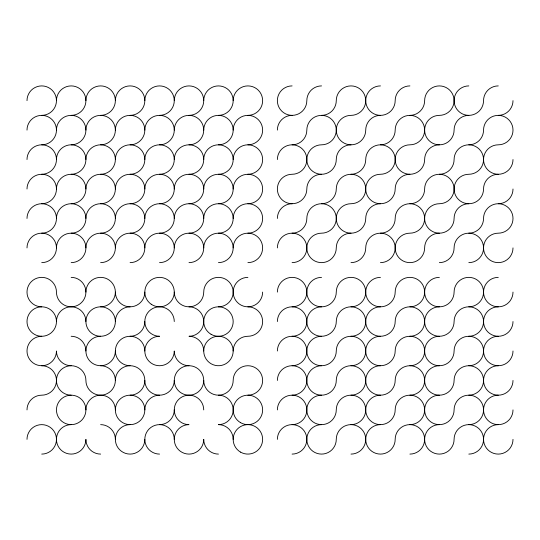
<?xml version="1.0" encoding="UTF-8"?>
<svg xmlns="http://www.w3.org/2000/svg" width="540" height="540" viewBox="0 0 540 540"><rect width="100%" height="100%" fill="white"/><g stroke="black" fill="none" stroke-linecap="round" stroke-linejoin="round"><path stroke-width="0.81" d="M513 292.093A14.729 14.729 0 0 1 498.272 306.821A14.729 14.729 0 0 0 483.543 321.543A14.729 14.729 0 0 1 468.821 336.272A14.729 14.729 0 0 0 454.093 351A14.729 14.729 0 0 1 439.364 365.729A14.729 14.729 0 0 0 424.636 380.457A14.729 14.729 0 0 1 409.907 395.179A14.729 14.729 0 0 0 395.179 409.907A14.729 14.729 0 0 1 380.457 424.636A14.729 14.729 0 0 0 365.729 439.364A14.729 14.729 0 0 1 351 454.093M498.272 306.821A14.729 14.729 0 0 1 483.543 292.093A14.729 14.729 0 0 0 468.821 277.364A14.729 14.729 0 0 0 454.093 292.093A14.729 14.729 0 0 1 439.364 306.821A14.729 14.729 0 0 0 424.636 321.543A14.729 14.729 0 0 1 409.907 336.272A14.729 14.729 0 0 0 395.179 351A14.729 14.729 0 0 1 380.457 365.729A14.729 14.729 0 0 0 365.729 380.457A14.729 14.729 0 0 1 351 395.179A14.729 14.729 0 0 0 336.272 409.907A14.729 14.729 0 0 1 321.543 424.636A14.729 14.729 0 0 0 306.821 439.364A14.729 14.729 0 0 1 292.093 454.093M498.272 277.364A14.729 14.729 0 0 0 483.543 292.093A14.729 14.729 0 0 1 468.821 306.821A14.729 14.729 0 0 0 454.093 321.543A14.729 14.729 0 0 1 439.364 336.272A14.729 14.729 0 0 0 424.636 351A14.729 14.729 0 0 1 409.907 365.729A14.729 14.729 0 0 0 395.179 380.457A14.729 14.729 0 0 1 380.457 395.179A14.729 14.729 0 0 0 365.729 409.907A14.729 14.729 0 0 1 351 424.636A14.729 14.729 0 0 0 336.272 439.364A14.729 14.729 0 0 1 321.543 454.093A14.729 14.729 0 0 1 306.821 439.364A14.729 14.729 0 0 0 292.093 424.636A14.729 14.729 0 0 0 277.364 439.364M513 321.543A14.729 14.729 0 0 1 498.272 336.272A14.729 14.729 0 0 0 483.543 351A14.729 14.729 0 0 1 468.821 365.729A14.729 14.729 0 0 0 454.093 380.457A14.729 14.729 0 0 1 439.364 395.179A14.729 14.729 0 0 0 424.636 409.907A14.729 14.729 0 0 1 409.907 424.636A14.729 14.729 0 0 0 395.179 439.364A14.729 14.729 0 0 1 380.457 454.093A14.729 14.729 0 0 1 365.729 439.364A14.729 14.729 0 0 0 351 424.636M498.272 336.272A14.729 14.729 0 0 1 483.543 321.543A14.729 14.729 0 0 0 468.821 306.821M439.364 306.821A14.729 14.729 0 0 1 424.636 292.093A14.729 14.729 0 0 0 409.907 277.364A14.729 14.729 0 0 0 395.179 292.093A14.729 14.729 0 0 1 380.457 306.821A14.729 14.729 0 0 0 365.729 321.543A14.729 14.729 0 0 1 351 336.272A14.729 14.729 0 0 0 336.272 351A14.729 14.729 0 0 1 321.543 365.729A14.729 14.729 0 0 0 306.821 380.457A14.729 14.729 0 0 1 292.093 395.179A14.729 14.729 0 0 0 277.364 409.907M439.364 277.364A14.729 14.729 0 0 0 424.636 292.093A14.729 14.729 0 0 1 409.907 306.821A14.729 14.729 0 0 0 395.179 321.543A14.729 14.729 0 0 1 380.457 336.272A14.729 14.729 0 0 0 365.729 351A14.729 14.729 0 0 1 351 365.729A14.729 14.729 0 0 0 336.272 380.457A14.729 14.729 0 0 1 321.543 395.179A14.729 14.729 0 0 0 306.821 409.907A14.729 14.729 0 0 1 292.093 424.636M439.364 336.272A14.729 14.729 0 0 1 424.636 321.543A14.729 14.729 0 0 0 409.907 306.821M380.457 306.821A14.729 14.729 0 0 1 365.729 292.093A14.729 14.729 0 0 0 351 277.364A14.729 14.729 0 0 0 336.272 292.093A14.729 14.729 0 0 1 321.543 306.821A14.729 14.729 0 0 0 306.821 321.543A14.729 14.729 0 0 1 292.093 336.272A14.729 14.729 0 0 0 277.364 351M380.457 277.364A14.729 14.729 0 0 0 365.729 292.093A14.729 14.729 0 0 1 351 306.821A14.729 14.729 0 0 0 336.272 321.543A14.729 14.729 0 0 1 321.543 336.272A14.729 14.729 0 0 0 306.821 351A14.729 14.729 0 0 1 292.093 365.729A14.729 14.729 0 0 0 277.364 380.457M380.457 336.272A14.729 14.729 0 0 1 365.729 321.543A14.729 14.729 0 0 0 351 306.821M321.543 306.821A14.729 14.729 0 0 1 306.821 292.093A14.729 14.729 0 0 0 292.093 277.364A14.729 14.729 0 0 0 277.364 292.093M321.543 277.364A14.729 14.729 0 0 0 306.821 292.093A14.729 14.729 0 0 1 292.093 306.821A14.729 14.729 0 0 0 277.364 321.543M321.543 336.272A14.729 14.729 0 0 1 306.821 321.543A14.729 14.729 0 0 0 292.093 306.821M513 351A14.729 14.729 0 0 1 498.272 365.729A14.729 14.729 0 0 0 483.543 380.457A14.729 14.729 0 0 1 468.821 395.179A14.729 14.729 0 0 0 454.093 409.907A14.729 14.729 0 0 1 439.364 424.636A14.729 14.729 0 0 0 424.636 439.364A14.729 14.729 0 0 1 409.907 454.093M498.272 365.729A14.729 14.729 0 0 1 483.543 351A14.729 14.729 0 0 0 468.821 336.272M439.364 365.729A14.729 14.729 0 0 1 424.636 351A14.729 14.729 0 0 0 409.907 336.272M380.457 365.729A14.729 14.729 0 0 1 365.729 351A14.729 14.729 0 0 0 351 336.272M321.543 365.729A14.729 14.729 0 0 1 306.821 351A14.729 14.729 0 0 0 292.093 336.272M513 380.457A14.729 14.729 0 0 1 498.272 395.179A14.729 14.729 0 0 0 483.543 409.907A14.729 14.729 0 0 1 468.821 424.636A14.729 14.729 0 0 0 454.093 439.364A14.729 14.729 0 0 1 439.364 454.093A14.729 14.729 0 0 1 424.636 439.364A14.729 14.729 0 0 0 409.907 424.636M498.272 395.179A14.729 14.729 0 0 1 483.543 380.457A14.729 14.729 0 0 0 468.821 365.729M439.364 395.179A14.729 14.729 0 0 1 424.636 380.457A14.729 14.729 0 0 0 409.907 365.729M380.457 395.179A14.729 14.729 0 0 1 365.729 380.457A14.729 14.729 0 0 0 351 365.729M321.543 395.179A14.729 14.729 0 0 1 306.821 380.457A14.729 14.729 0 0 0 292.093 365.729M513 409.907A14.729 14.729 0 0 1 498.272 424.636A14.729 14.729 0 0 0 483.543 439.364A14.729 14.729 0 0 1 468.821 454.093M498.272 424.636A14.729 14.729 0 0 1 483.543 409.907A14.729 14.729 0 0 0 468.821 395.179M439.364 424.636A14.729 14.729 0 0 1 424.636 409.907A14.729 14.729 0 0 0 409.907 395.179M380.457 424.636A14.729 14.729 0 0 1 365.729 409.907A14.729 14.729 0 0 0 351 395.179M321.543 424.636A14.729 14.729 0 0 1 306.821 409.907A14.729 14.729 0 0 0 292.093 395.179M513 439.364A14.729 14.729 0 0 1 498.272 454.093A14.729 14.729 0 0 1 483.543 439.364A14.729 14.729 0 0 0 468.821 424.636M513 100.636A14.729 14.729 0 0 1 498.272 115.364A14.729 14.729 0 0 0 483.543 130.093A14.729 14.729 0 0 1 468.821 144.821A14.729 14.729 0 0 0 454.093 159.543A14.729 14.729 0 0 1 439.364 174.272A14.729 14.729 0 0 0 424.636 189A14.729 14.729 0 0 1 409.907 203.728A14.729 14.729 0 0 0 395.179 218.457A14.729 14.729 0 0 1 380.457 233.179A14.729 14.729 0 0 0 365.729 247.907A14.729 14.729 0 0 1 351 262.636M498.272 85.907A14.729 14.729 0 0 0 483.543 100.636A14.729 14.729 0 0 1 468.821 115.364A14.729 14.729 0 0 0 454.093 130.093A14.729 14.729 0 0 1 439.364 144.821A14.729 14.729 0 0 0 424.636 159.543A14.729 14.729 0 0 1 409.907 174.272A14.729 14.729 0 0 0 395.179 189A14.729 14.729 0 0 1 380.457 203.728A14.729 14.729 0 0 0 365.729 218.457A14.729 14.729 0 0 1 351 233.179A14.729 14.729 0 0 0 336.272 247.907A14.729 14.729 0 0 1 321.543 262.636A14.729 14.729 0 0 1 306.821 247.907A14.729 14.729 0 0 0 292.093 233.179A14.729 14.729 0 0 0 277.364 247.907M498.272 115.364A14.729 14.729 0 0 1 513 130.093A14.729 14.729 0 0 1 498.272 144.821A14.729 14.729 0 0 0 483.543 159.543A14.729 14.729 0 0 1 468.821 174.272A14.729 14.729 0 0 0 454.093 189A14.729 14.729 0 0 1 439.364 203.728A14.729 14.729 0 0 0 424.636 218.457A14.729 14.729 0 0 1 409.907 233.179A14.729 14.729 0 0 0 395.179 247.907A14.729 14.729 0 0 1 380.457 262.636M468.821 115.364A14.729 14.729 0 0 1 454.093 100.636A14.729 14.729 0 0 0 439.364 85.907A14.729 14.729 0 0 0 424.636 100.636A14.729 14.729 0 0 1 409.907 115.364A14.729 14.729 0 0 0 395.179 130.093A14.729 14.729 0 0 1 380.457 144.821A14.729 14.729 0 0 0 365.729 159.543A14.729 14.729 0 0 1 351 174.272A14.729 14.729 0 0 0 336.272 189A14.729 14.729 0 0 1 321.543 203.728A14.729 14.729 0 0 0 306.821 218.457A14.729 14.729 0 0 1 292.093 233.179M468.821 85.907A14.729 14.729 0 0 0 454.093 100.636A14.729 14.729 0 0 1 439.364 115.364A14.729 14.729 0 0 0 424.636 130.093A14.729 14.729 0 0 1 409.907 144.821A14.729 14.729 0 0 0 395.179 159.543A14.729 14.729 0 0 1 380.457 174.272A14.729 14.729 0 0 0 365.729 189A14.729 14.729 0 0 1 351 203.728A14.729 14.729 0 0 0 336.272 218.457A14.729 14.729 0 0 1 321.543 233.179A14.729 14.729 0 0 0 306.821 247.907A14.729 14.729 0 0 1 292.093 262.636M439.364 144.821A14.729 14.729 0 0 1 424.636 130.093A14.729 14.729 0 0 0 409.907 115.364M409.907 85.907A14.729 14.729 0 0 0 395.179 100.636A14.729 14.729 0 0 1 380.457 115.364A14.729 14.729 0 0 0 365.729 130.093A14.729 14.729 0 0 1 351 144.821A14.729 14.729 0 0 0 336.272 159.543A14.729 14.729 0 0 1 321.543 174.272A14.729 14.729 0 0 0 306.821 189A14.729 14.729 0 0 1 292.093 203.728A14.729 14.729 0 0 0 277.364 218.457M380.457 115.364A14.729 14.729 0 0 1 365.729 100.636A14.729 14.729 0 0 0 351 85.907A14.729 14.729 0 0 0 336.272 100.636A14.729 14.729 0 0 1 321.543 115.364A14.729 14.729 0 0 0 306.821 130.093A14.729 14.729 0 0 1 292.093 144.821A14.729 14.729 0 0 0 277.364 159.543M380.457 85.907A14.729 14.729 0 0 0 365.729 100.636A14.729 14.729 0 0 1 351 115.364A14.729 14.729 0 0 0 336.272 130.093A14.729 14.729 0 0 1 321.543 144.821A14.729 14.729 0 0 0 306.821 159.543A14.729 14.729 0 0 1 292.093 174.272A14.729 14.729 0 0 0 277.364 189A14.729 14.729 0 0 0 292.093 203.728M351 144.821A14.729 14.729 0 0 1 336.272 130.093A14.729 14.729 0 0 0 321.543 115.364M321.543 85.907A14.729 14.729 0 0 0 306.821 100.636A14.729 14.729 0 0 1 292.093 115.364A14.729 14.729 0 0 0 277.364 130.093M292.093 115.364A14.729 14.729 0 0 1 277.364 100.636A14.729 14.729 0 0 1 292.093 85.907M513 159.543A14.729 14.729 0 0 1 498.272 174.272A14.729 14.729 0 0 0 483.543 189A14.729 14.729 0 0 1 468.821 203.728A14.729 14.729 0 0 0 454.093 218.457A14.729 14.729 0 0 1 439.364 233.179A14.729 14.729 0 0 0 424.636 247.907A14.729 14.729 0 0 1 409.907 262.636A14.729 14.729 0 0 1 395.179 247.907A14.729 14.729 0 0 0 380.457 233.179M498.272 174.272A14.729 14.729 0 0 1 483.543 159.543A14.729 14.729 0 0 0 468.821 144.821M409.907 174.272A14.729 14.729 0 0 1 395.179 159.543A14.729 14.729 0 0 0 380.457 144.821M321.543 174.272A14.729 14.729 0 0 1 306.821 159.543A14.729 14.729 0 0 0 292.093 144.821M513 189A14.729 14.729 0 0 1 498.272 203.728A14.729 14.729 0 0 0 483.543 218.457A14.729 14.729 0 0 1 468.821 233.179A14.729 14.729 0 0 0 454.093 247.907A14.729 14.729 0 0 1 439.364 262.636M468.821 203.728A14.729 14.729 0 0 1 454.093 189A14.729 14.729 0 0 0 439.364 174.272M380.457 203.728A14.729 14.729 0 0 1 365.729 189A14.729 14.729 0 0 0 351 174.272M498.272 203.728A14.729 14.729 0 0 1 513 218.457A14.729 14.729 0 0 1 498.272 233.179A14.729 14.729 0 0 0 483.543 247.907A14.729 14.729 0 0 1 468.821 262.636M439.364 233.179A14.729 14.729 0 0 1 424.636 218.457A14.729 14.729 0 0 0 409.907 203.728M351 233.179A14.729 14.729 0 0 1 336.272 218.457A14.729 14.729 0 0 0 321.543 203.728M513 247.907A14.729 14.729 0 0 1 498.272 262.636A14.729 14.729 0 0 1 483.543 247.907A14.729 14.729 0 0 0 468.821 233.179M71.179 262.636A14.729 14.729 0 0 0 85.907 247.907A14.729 14.729 0 0 1 100.636 233.179A14.729 14.729 0 0 0 115.364 218.457A14.729 14.729 0 0 1 130.093 203.728A14.729 14.729 0 0 0 144.821 189A14.729 14.729 0 0 1 159.543 174.272A14.729 14.729 0 0 0 174.272 159.543A14.729 14.729 0 0 1 189 144.821A14.729 14.729 0 0 0 203.728 130.093A14.729 14.729 0 0 1 218.457 115.364A14.729 14.729 0 0 0 233.179 100.636A14.729 14.729 0 0 1 247.907 85.907A14.729 14.729 0 0 1 262.636 100.636A14.729 14.729 0 0 1 247.907 115.364A14.729 14.729 0 0 0 233.179 130.093A14.729 14.729 0 0 1 218.457 144.821A14.729 14.729 0 0 0 203.728 159.543A14.729 14.729 0 0 1 189 174.272A14.729 14.729 0 0 0 174.272 189A14.729 14.729 0 0 1 159.543 203.728A14.729 14.729 0 0 0 144.821 218.457A14.729 14.729 0 0 1 130.093 233.179A14.729 14.729 0 0 0 115.364 247.907A14.729 14.729 0 0 1 100.636 262.636M247.907 115.364A14.729 14.729 0 0 1 262.636 130.093A14.729 14.729 0 0 1 247.907 144.821A14.729 14.729 0 0 0 233.179 159.543A14.729 14.729 0 0 1 218.457 174.272A14.729 14.729 0 0 0 203.728 189A14.729 14.729 0 0 1 189 203.728A14.729 14.729 0 0 0 174.272 218.457A14.729 14.729 0 0 1 159.543 233.179A14.729 14.729 0 0 0 144.821 247.907A14.729 14.729 0 0 1 130.093 262.636M41.729 262.636A14.729 14.729 0 0 0 56.457 247.907A14.729 14.729 0 0 1 71.179 233.179A14.729 14.729 0 0 0 85.907 218.457A14.729 14.729 0 0 1 100.636 203.728A14.729 14.729 0 0 0 115.364 189A14.729 14.729 0 0 1 130.093 174.272A14.729 14.729 0 0 0 144.821 159.543A14.729 14.729 0 0 1 159.543 144.821A14.729 14.729 0 0 0 174.272 130.093A14.729 14.729 0 0 1 189 115.364A14.729 14.729 0 0 0 203.728 100.636A14.729 14.729 0 0 1 218.457 85.907A14.729 14.729 0 0 1 233.179 100.636M218.457 115.364A14.729 14.729 0 0 1 233.179 130.093M27 247.907A14.729 14.729 0 0 1 41.729 233.179A14.729 14.729 0 0 0 56.457 218.457A14.729 14.729 0 0 1 71.179 203.728A14.729 14.729 0 0 0 85.907 189A14.729 14.729 0 0 1 100.636 174.272A14.729 14.729 0 0 0 115.364 159.543A14.729 14.729 0 0 1 130.093 144.821A14.729 14.729 0 0 0 144.821 130.093A14.729 14.729 0 0 1 159.543 115.364A14.729 14.729 0 0 0 174.272 100.636A14.729 14.729 0 0 1 189 85.907A14.729 14.729 0 0 1 203.728 100.636M189 115.364A14.729 14.729 0 0 1 203.728 130.093M27 218.457A14.729 14.729 0 0 1 41.729 203.728A14.729 14.729 0 0 0 56.457 189A14.729 14.729 0 0 1 71.179 174.272A14.729 14.729 0 0 0 85.907 159.543A14.729 14.729 0 0 1 100.636 144.821A14.729 14.729 0 0 0 115.364 130.093A14.729 14.729 0 0 1 130.093 115.364A14.729 14.729 0 0 0 144.821 100.636A14.729 14.729 0 0 1 159.543 85.907A14.729 14.729 0 0 1 174.272 100.636M159.543 115.364A14.729 14.729 0 0 1 174.272 130.093M27 189A14.729 14.729 0 0 1 41.729 174.272A14.729 14.729 0 0 0 56.457 159.543A14.729 14.729 0 0 1 71.179 144.821A14.729 14.729 0 0 0 85.907 130.093A14.729 14.729 0 0 1 100.636 115.364A14.729 14.729 0 0 0 115.364 100.636A14.729 14.729 0 0 1 130.093 85.907A14.729 14.729 0 0 1 144.821 100.636M130.093 115.364A14.729 14.729 0 0 1 144.821 130.093M27 159.543A14.729 14.729 0 0 1 41.729 144.821A14.729 14.729 0 0 0 56.457 130.093A14.729 14.729 0 0 1 71.179 115.364A14.729 14.729 0 0 0 85.907 100.636A14.729 14.729 0 0 1 100.636 85.907A14.729 14.729 0 0 1 115.364 100.636M100.636 115.364A14.729 14.729 0 0 1 115.364 130.093M27 130.093A14.729 14.729 0 0 1 41.729 115.364A14.729 14.729 0 0 0 56.457 100.636A14.729 14.729 0 0 1 71.179 85.907A14.729 14.729 0 0 1 85.907 100.636M71.179 115.364A14.729 14.729 0 0 1 85.907 130.093M27 100.636A14.729 14.729 0 0 1 41.729 85.907A14.729 14.729 0 0 1 56.457 100.636M41.729 115.364A14.729 14.729 0 0 1 56.457 130.093M247.907 144.821A14.729 14.729 0 0 1 262.636 159.543A14.729 14.729 0 0 1 247.907 174.272A14.729 14.729 0 0 0 233.179 189A14.729 14.729 0 0 1 218.457 203.728A14.729 14.729 0 0 0 203.728 218.457A14.729 14.729 0 0 1 189 233.179A14.729 14.729 0 0 0 174.272 247.907A14.729 14.729 0 0 1 159.543 262.636M218.457 144.821A14.729 14.729 0 0 1 233.179 159.543M189 144.821A14.729 14.729 0 0 1 203.728 159.543M159.543 144.821A14.729 14.729 0 0 1 174.272 159.543M130.093 144.821A14.729 14.729 0 0 1 144.821 159.543M100.636 144.821A14.729 14.729 0 0 1 115.364 159.543M71.179 144.821A14.729 14.729 0 0 1 85.907 159.543M41.729 144.821A14.729 14.729 0 0 1 56.457 159.543M247.907 174.272A14.729 14.729 0 0 1 262.636 189A14.729 14.729 0 0 1 247.907 203.728A14.729 14.729 0 0 0 233.179 218.457A14.729 14.729 0 0 1 218.457 233.179A14.729 14.729 0 0 0 203.728 247.907A14.729 14.729 0 0 1 189 262.636M218.457 174.272A14.729 14.729 0 0 1 233.179 189M189 174.272A14.729 14.729 0 0 1 203.728 189M159.543 174.272A14.729 14.729 0 0 1 174.272 189M130.093 174.272A14.729 14.729 0 0 1 144.821 189M100.636 174.272A14.729 14.729 0 0 1 115.364 189M71.179 174.272A14.729 14.729 0 0 1 85.907 189M41.729 174.272A14.729 14.729 0 0 1 56.457 189M247.907 203.728A14.729 14.729 0 0 1 262.636 218.457A14.729 14.729 0 0 1 247.907 233.179A14.729 14.729 0 0 0 233.179 247.907A14.729 14.729 0 0 1 218.457 262.636M218.457 203.728A14.729 14.729 0 0 1 233.179 218.457M189 203.728A14.729 14.729 0 0 1 203.728 218.457M159.543 203.728A14.729 14.729 0 0 1 174.272 218.457M130.093 203.728A14.729 14.729 0 0 1 144.821 218.457M100.636 203.728A14.729 14.729 0 0 1 115.364 218.457M71.179 203.728A14.729 14.729 0 0 1 85.907 218.457M41.729 203.728A14.729 14.729 0 0 1 56.457 218.457M247.907 233.179A14.729 14.729 0 0 1 262.636 247.907A14.729 14.729 0 0 1 247.907 262.636M218.457 233.179A14.729 14.729 0 0 1 233.179 247.907M189 233.179A14.729 14.729 0 0 1 203.728 247.907M159.543 233.179A14.729 14.729 0 0 1 174.272 247.907M130.093 233.179A14.729 14.729 0 0 1 144.821 247.907M100.636 233.179A14.729 14.729 0 0 1 115.364 247.907M71.179 233.179A14.729 14.729 0 0 1 85.907 247.907M41.729 233.179A14.729 14.729 0 0 1 56.457 247.907M27 439.364A14.729 14.729 0 0 1 41.729 424.636A14.729 14.729 0 0 1 56.457 439.364A14.729 14.729 0 0 0 71.179 454.093A14.729 14.729 0 0 0 85.907 439.364A14.729 14.729 0 0 0 100.636 454.093M41.729 454.093A14.729 14.729 0 0 0 56.457 439.364A14.729 14.729 0 0 1 71.179 424.636M85.907 409.907A14.729 14.729 0 0 1 63.821 422.665A14.729 14.729 0 0 1 63.821 397.157A14.729 14.729 0 0 1 85.907 409.907A14.729 14.729 0 0 1 100.636 395.179A14.729 14.729 0 0 0 115.364 380.457A14.729 14.729 0 0 1 130.093 365.729A14.729 14.729 0 0 1 144.821 380.457A14.729 14.729 0 0 0 159.543 395.179A14.729 14.729 0 0 0 174.272 380.457M100.636 424.636A14.729 14.729 0 0 1 115.364 439.364A14.729 14.729 0 0 0 130.093 454.093A14.729 14.729 0 0 0 144.821 439.364A14.729 14.729 0 0 1 159.543 424.636A14.729 14.729 0 0 0 174.272 409.907A14.729 14.729 0 0 1 189 395.179A14.729 14.729 0 0 1 203.728 409.907M115.364 439.364A14.729 14.729 0 0 1 130.093 424.636M144.821 409.907A14.729 14.729 0 0 1 122.728 422.665A14.729 14.729 0 0 1 122.728 397.157A14.729 14.729 0 0 1 144.821 409.907A14.729 14.729 0 0 1 159.543 395.179M159.543 454.093A14.729 14.729 0 0 1 144.821 439.364M159.543 424.636A14.729 14.729 0 0 1 174.272 439.364A14.729 14.729 0 0 0 189 454.093A14.729 14.729 0 0 0 203.728 439.364A14.729 14.729 0 0 0 218.457 454.093M174.272 439.364A14.729 14.729 0 0 1 189 424.636A14.729 14.729 0 0 1 174.272 409.907M233.179 439.364A14.729 14.729 0 0 0 218.457 424.636A14.729 14.729 0 0 0 233.179 409.907A14.729 14.729 0 0 0 218.457 395.179A14.729 14.729 0 0 1 203.728 380.457A14.729 14.729 0 0 0 181.636 367.7A14.729 14.729 0 0 0 181.636 393.208A14.729 14.729 0 0 0 203.728 380.457M27 409.907A14.729 14.729 0 0 1 41.729 395.179A14.729 14.729 0 0 0 56.457 380.457A14.729 14.729 0 0 1 71.179 365.729A14.729 14.729 0 0 1 85.907 380.457A14.729 14.729 0 0 0 100.636 395.179A14.729 14.729 0 0 1 115.364 409.907M41.729 336.272A14.729 14.729 0 0 0 27 351A14.729 14.729 0 0 0 41.729 365.729A14.729 14.729 0 0 1 56.457 380.457A14.729 14.729 0 0 0 71.179 395.179M71.179 336.272A14.729 14.729 0 0 1 85.907 351A14.729 14.729 0 0 0 100.636 365.729A14.729 14.729 0 0 1 115.364 380.457M144.821 380.457A14.729 14.729 0 0 1 130.093 395.179M218.457 395.179A14.729 14.729 0 0 0 233.179 380.457A14.729 14.729 0 0 1 247.907 365.729A14.729 14.729 0 0 1 262.636 380.457A14.729 14.729 0 0 1 247.907 395.179M41.729 365.729A14.729 14.729 0 0 0 56.457 351A14.729 14.729 0 0 0 71.179 365.729M174.272 321.543A14.729 14.729 0 0 0 159.543 306.821A14.729 14.729 0 0 0 144.821 321.543A14.729 14.729 0 0 1 130.093 336.272A14.729 14.729 0 0 0 115.364 351A14.729 14.729 0 0 1 100.636 365.729M85.907 351A14.729 14.729 0 0 1 100.636 336.272M130.093 365.729A14.729 14.729 0 0 1 115.364 351M130.093 336.272A14.729 14.729 0 0 1 144.821 351A14.729 14.729 0 0 0 159.543 365.729A14.729 14.729 0 0 0 174.272 351A14.729 14.729 0 0 0 189 365.729M203.728 351A14.729 14.729 0 0 0 189 336.272A14.729 14.729 0 0 0 203.728 321.543A14.729 14.729 0 0 0 189 306.821A14.729 14.729 0 0 1 174.272 292.093M56.457 321.543A14.729 14.729 0 0 1 34.364 334.3A14.729 14.729 0 0 1 34.364 308.792A14.729 14.729 0 0 1 56.457 321.543A14.729 14.729 0 0 1 71.179 306.821A14.729 14.729 0 0 0 85.907 292.093A14.729 14.729 0 0 1 100.636 277.364A14.729 14.729 0 0 1 115.364 292.093A14.729 14.729 0 0 0 130.093 306.821A14.729 14.729 0 0 0 144.821 292.093M115.364 321.543A14.729 14.729 0 0 1 93.272 334.3A14.729 14.729 0 0 1 93.272 308.792A14.729 14.729 0 0 1 115.364 321.543A14.729 14.729 0 0 1 130.093 306.821M144.821 351A14.729 14.729 0 0 1 159.543 336.272A14.729 14.729 0 0 1 144.821 321.543M233.179 351A14.729 14.729 0 0 1 211.093 363.757A14.729 14.729 0 0 1 211.093 338.243A14.729 14.729 0 0 1 233.179 351A14.729 14.729 0 0 1 247.907 336.272A14.729 14.729 0 0 0 262.636 321.543A14.729 14.729 0 0 0 247.907 306.821A14.729 14.729 0 0 1 233.179 292.093A14.729 14.729 0 0 0 218.457 277.364A14.729 14.729 0 0 0 203.728 292.093A14.729 14.729 0 0 1 189 306.821M85.907 321.543A14.729 14.729 0 0 0 71.179 306.821A14.729 14.729 0 0 1 56.457 292.093A14.729 14.729 0 0 0 41.729 277.364A14.729 14.729 0 0 0 27 292.093A14.729 14.729 0 0 0 41.729 306.821M71.179 277.364A14.729 14.729 0 0 1 85.907 292.093M115.364 292.093A14.729 14.729 0 0 1 100.636 306.821M218.457 306.821A14.729 14.729 0 0 0 233.179 292.093A14.729 14.729 0 0 1 247.907 277.364M262.636 292.093A14.729 14.729 0 0 1 247.907 306.821M240.543 452.115A14.729 14.729 0 0 0 262.636 439.364A14.729 14.729 0 0 0 240.543 426.607A14.729 14.729 0 0 0 240.543 452.115M240.543 422.665A14.729 14.729 0 0 0 262.636 409.907A14.729 14.729 0 0 0 240.543 397.157A14.729 14.729 0 0 0 240.543 422.665M211.093 334.3A14.729 14.729 0 0 0 233.179 321.543A14.729 14.729 0 0 0 211.093 308.792A14.729 14.729 0 0 0 211.093 334.3M151.247 304.256A14.729 14.729 0 0 0 174.231 293.193A14.729 14.729 0 0 0 153.158 278.822A14.729 14.729 0 0 0 151.247 304.256"/></g></svg>
